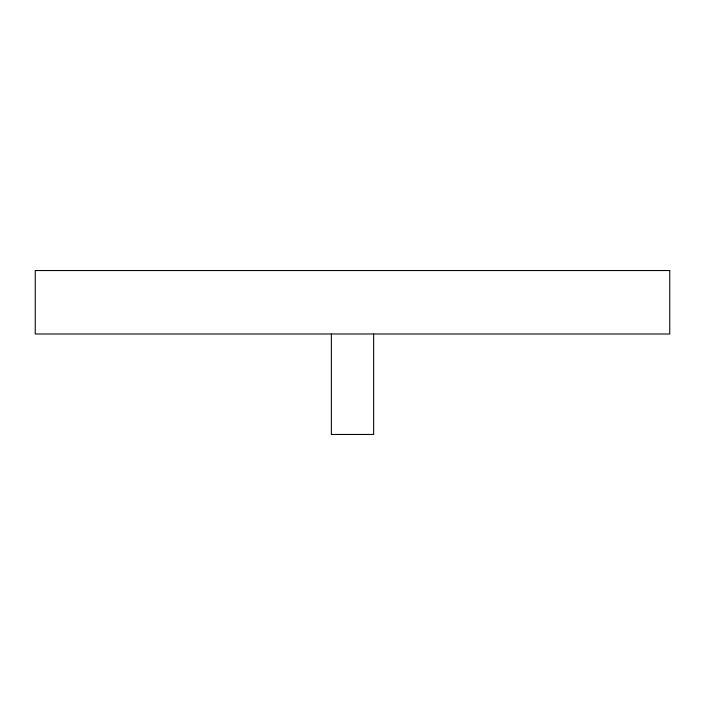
<?xml version="1.0" encoding="UTF-8"?>
<svg xmlns="http://www.w3.org/2000/svg" width="705" height="705" viewBox="0 0 705 705"><rect width="100%" height="100%" fill="white"/><g stroke="black" fill="none" stroke-linecap="round" stroke-linejoin="round"><path stroke-width="1.06" d="M373.641 333.994L373.641 434.456L331.359 434.456L331.359 333.994M669.75 270.544L35.25 270.544L35.25 333.994L669.75 333.994L669.75 270.544"/></g></svg>
